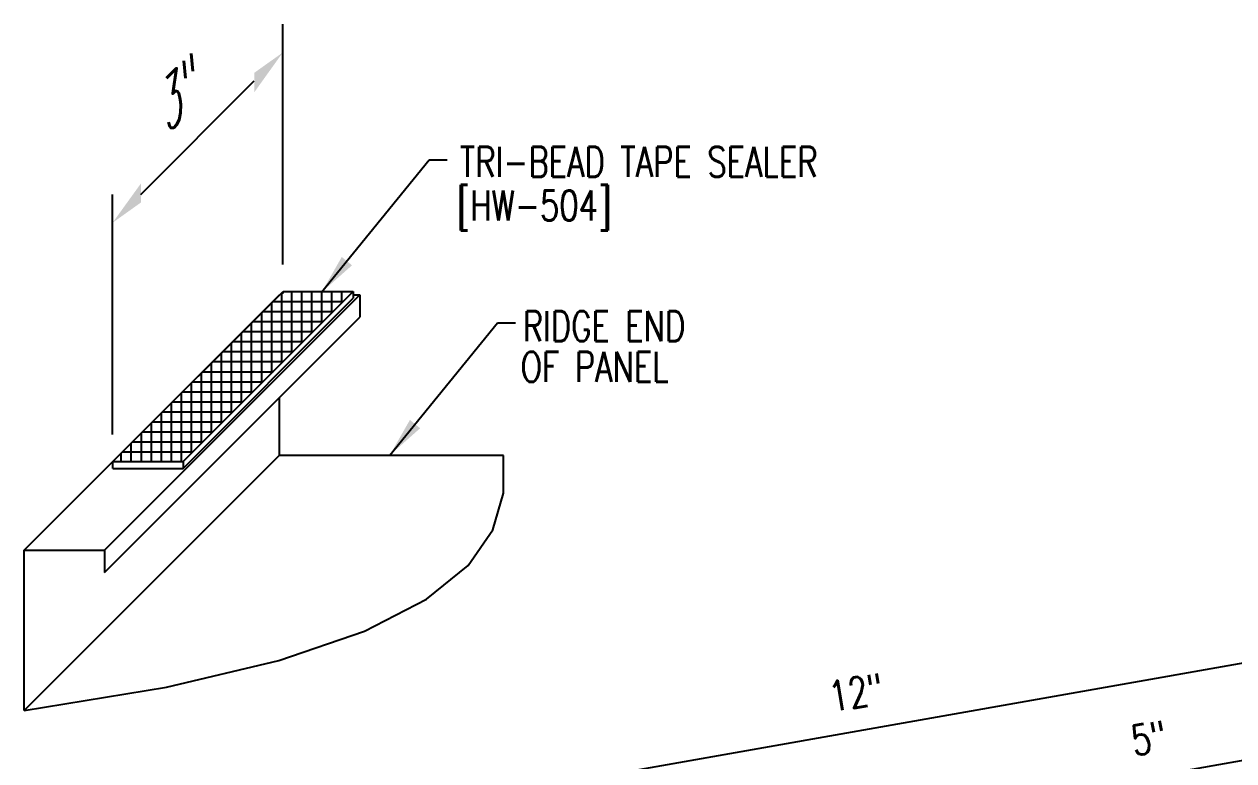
# Model space of a CAD drawing. Header units: inches. Extents: x -2 to 189, y 14 to 99.
# Drawn here: x 5.16 to 20.24, y 31.95 to 41.13 of the extents above; entities that cross this region are included whole.
import ezdxf

# ---------------------------------------------------------------- set-up
doc = ezdxf.new("R2010")
doc.units = ezdxf.units.IN
doc.header["$MEASUREMENT"] = 0
doc.linetypes.add('CENTER2', pattern=[1.125, 0.75, -0.125, 0.125, -0.125])
for name, color, linetype in [('DIM', 2, 'Continuous'), ('PANEL', 11, 'Continuous'), ('SEALANT', 253, 'CENTER2'), ('TAPE', 8, 'Continuous'), ('TEXT', 2, 'Continuous'), ('TEXT1', 7, 'Continuous')]:
    doc.layers.add(name, color=color, linetype=linetype)
doc.styles.add('ROMANS', font='ROMANS.SHX', dxfattribs={"width": 0.75, "height": 0.5})
doc.styles.add('TEXT1', font='ROMANS.shx', dxfattribs={"width": 0.75, "height": 0.375})
doc.dimstyles.new('DETAIL', dxfattribs={"dimscale": 4, "dimtxt": 0.375, "dimasz": 0.0625, "dimexe": 0.0625, "dimexo": 0.125, "dimgap": 0.0625, "dimtad": 1, "dimdec": 4, "dimzin": 3, "dimdsep": 46, "dimlunit": 4, "dimtxsty": 'TEXT1', "dimblk": 'ARCHTICK', "dimcen": 0.0625, "dimclrd": 7, "dimclre": 7, "dimclrt": 2, "dimadec": 0, "dimazin": 0, "dimtfac": 0.59375, "dimtdec": 4, "dimtmove": 0, "dimatfit": 3, "dimfxl": 0, "dimfrac": 2, "dimtolj": 1, "dimtzin": 3, "dimarcsym": 0})
doc.dimstyles.new('DETAIL$7', dxfattribs={"dimscale": 4, "dimtxt": 0.375, "dimasz": 0.125, "dimexe": 0.0625, "dimexo": 0.125, "dimgap": 0.0625, "dimtad": 1, "dimdec": 4, "dimzin": 3, "dimdsep": 46, "dimlunit": 4, "dimtxsty": 'TEXT1', "dimblk": 'ARCHTICK', "dimcen": 0.0625, "dimclrd": 7, "dimclre": 7, "dimclrt": 2, "dimadec": 0, "dimazin": 0, "dimtfac": 0.59375, "dimtdec": 4, "dimtmove": 0, "dimatfit": 3, "dimfxl": 0, "dimfrac": 2, "dimtolj": 1, "dimtzin": 3, "dimarcsym": 0})

# ---------------------------------------------------------------- blocks, each defined once
blk = doc.blocks.new('_ArchTick')
at = {"color": 0, "linetype": 'ByBlock', "const_width": 0.15}
blk.add_lwpolyline([(-0.5, -0.5), (0.5, 0.5)], dxfattribs=at)
blk = doc.blocks.new('*D19')
at = {"layer": 'DEFPOINTS', "color": 0}
for p in [(21.516, 33.376), (10.919, 24.457), (23.162, 24.046)]:
    blk.add_point(p, dxfattribs=at)
at = {"layer": 'DIM', "color": 7, "lineweight": -2}
for p, q in [((23.075, 24.538), (21.473, 33.622)), ((9.713, 31.295), (21.516, 33.376)), ((10.832, 24.949), (9.669, 31.541))]:
    blk.add_line(p, q, dxfattribs=at)
at = {"layer": 'DIM', "color": 7, "lineweight": -2, "xscale": 0.25, "yscale": 0.25, "zscale": 0.25}
for p, rotation in [((21.516, 33.376), 10), ((9.713, 31.295), 190)]:
    blk.add_blockref('_ArchTick', p, dxfattribs=dict(at, rotation=rotation))
at = {"layer": 'DIM', "color": 2, "insert": (15.532, 32.802), "char_height": 0.375, "attachment_point": 5, "rotation": 10, "style": 'TEXT1'}
blk.add_mtext('\\A1;12"', dxfattribs=at)
blk = doc.blocks.new('*D20')
at = {"layer": 'DEFPOINTS', "color": 0}
for p in [(21.724, 32.201), (17.791, 25.711), (23.162, 24.046)]:
    blk.add_point(p, dxfattribs=at)
at = {"layer": 'DIM', "color": 7, "lineweight": -2}
for p, q in [((23.075, 24.538), (21.68, 32.447)), ((16.8, 31.332), (21.724, 32.201)), ((17.704, 26.203), (16.756, 31.579))]:
    blk.add_line(p, q, dxfattribs=at)
at = {"layer": 'DIM', "color": 7, "lineweight": -2, "xscale": 0.25, "yscale": 0.25, "zscale": 0.25}
for p, rotation in [((21.724, 32.201), 10), ((16.8, 31.332), 190)]:
    blk.add_blockref('_ArchTick', p, dxfattribs=dict(at, rotation=rotation))
at = {"layer": 'DIM', "color": 2, "insert": (19.18, 32.233), "char_height": 0.375, "attachment_point": 5, "rotation": 10, "style": 'TEXT1'}
blk.add_mtext('\\A1;5"', dxfattribs=at)
blk = doc.blocks.new('A$C415C3986')
at = {"layer": 'DEFPOINTS', "color": 0, "linetype": 'ByBlock'}
blk.add_point((1.015, 0.946), dxfattribs=at)
at = {"layer": 'DIM', "color": 7, "linetype": 'ByBlock'}
for p, q in [((1.015, -1.693), (1.015, 1.3)), ((-0.753, -0.822), (0.661, 0.593)), ((-1.106, -3.814), (-1.106, -0.822))]:
    blk.add_line(p, q, dxfattribs=at)
for points in [[(0.661, 0.694), (0.661, 0.451), (1.015, 0.946)], [(-0.753, -0.686), (-0.753, -0.923), (-1.106, -1.175)]]:
    blk.add_solid(points, dxfattribs=at)

msp = doc.modelspace()

# ---------------------------------------------------------------- hatches: boundary and pattern name
at = {"layer": 'SEALANT'}
h = msp.add_hatch(dxfattribs=at)
h.set_pattern_fill('NET', color=256, style=0)
h.set_pattern_definition([(0, (1.62113, 2.04934), (0, 0.125), []), (90, (1.62113, 2.04934), (-0.125, 8e-18), [])])
h.paths.add_polyline_path([(6.26649, 35.67863), (7.14149, 35.67863), (9.26281, 37.79995), (8.38781, 37.79995)])

# ---------------------------------------------------------------- linework, layer by layer
at = {"layer": 'PANEL'}
for p, q in [((5.1608, 34.57645), (8.34278, 37.75843)), ((6.1608, 34.57645), (9.34278, 37.75843)), ((8.34278, 37.75843), (8.3463, 37.75843)), ((9.26281, 37.75843), (9.34278, 37.75843)), ((9.34278, 37.75843), (9.34278, 37.4776)), ((6.1608, 34.29562), (9.34278, 37.4776)), ((8.34278, 35.75843), (8.34278, 36.4776)), ((8.34278, 35.75843), (8.34278, 36.4776)), ((5.1608, 32.57645), (8.34278, 35.75843)), ((8.34278, 35.75843), (11.13427, 35.75843)), ((5.1608, 32.57645), (5.1608, 34.57645)), ((5.1608, 34.57645), (6.1608, 34.57645)), ((6.1608, 34.57645), (6.1608, 34.29562))]:
    msp.add_line(p, q, dxfattribs=at)
msp.add_lwpolyline([(5.1608, 32.57645), (6.93442, 32.8675), (8.33486, 33.19892), (9.40199, 33.56566), (10.17572, 33.96269), (10.69593, 34.38499), (11.0025, 34.82751), (11.13532, 35.28522), (11.13428, 35.75309)], dxfattribs=at)
at = {"layer": 'TAPE'}
for p, q in [((6.26649, 35.67863), (8.38781, 37.79995)), ((7.14149, 35.67863), (9.26281, 37.79995)), ((7.14149, 35.59223), (9.26281, 37.71355)), ((8.38781, 37.79995), (9.26281, 37.79995)), ((9.26281, 37.79995), (9.26281, 37.71355)), ((6.26649, 35.67863), (7.14149, 35.67863)), ((6.26649, 35.59223), (6.26649, 35.67863)), ((6.26649, 35.59223), (7.14149, 35.59223)), ((7.14149, 35.67863), (7.14149, 35.59223))]:
    msp.add_line(p, q, dxfattribs=at)
for p in [(8.38301, 37.78283), (6.26169, 35.66151)]:
    msp.add_point(p, dxfattribs=at)

# ---------------------------------------------------------------- block references
at = {"layer": 'TEXT'}
msp.add_blockref('A$C415C3986', (7.368, 39.82945), dxfattribs=at)

# ---------------------------------------------------------------- texts
at = {"layer": 'TEXT', "style": 'TEXT1', "width": 0.75}
for s, p in [('TRI-BEAD TAPE SEALER', (10.59091, 39.22654)), ('[HW-504]', (10.55455, 38.68306)), ('RIDGE END ', (11.37624, 37.17854)), ('OF PANEL', (11.35059, 36.67252))]:
    msp.add_text(s, height=0.375, dxfattribs=at).set_placement(p)
at = {"layer": 'TEXT1', "color": 2, "style": 'ROMANS', "oblique": 40, "width": 0.75}
msp.add_text('3"', height=0.5, rotation=45, dxfattribs=at).set_placement((6.93512, 39.74852))

# ---------------------------------------------------------------- dimensions: what is measured, and where the dimension line sits
at = {"layer": 'DIM'}
dim = msp.add_linear_dim(base=(21.51647, 33.37628), p1=(10.91851, 24.45678), p2=(23.16165, 24.04603), angle=10, text='12"', dimstyle='DETAIL', override={"dimlunit": 4}, dxfattribs=at)
dim.commit()
dim.dimension.update_dxf_attribs({"geometry": '*D19', "text_midpoint": (15.53244, 32.80165)})
dim = msp.add_linear_dim(base=(21.72377, 32.20064), p1=(17.79097, 25.71078), p2=(23.16165, 24.04603), angle=10, dimstyle='DETAIL', dxfattribs=at)
dim.commit()
dim.dimension.update_dxf_attribs({"geometry": '*D20', "text_midpoint": (19.17958, 32.23254)})

# ---------------------------------------------------------------- leaders
at = {"layer": 'TEXT'}
for points in [[(8.86768, 37.78893), (10.21005, 39.43719), (10.43381, 39.43719)], [(9.71692, 35.75843), (11.05928, 37.40669), (11.28305, 37.40669)]]:
    msp.add_leader(points, dimstyle='DETAIL$7', override={"dimgap": 0.0625, "dimtad": 0}, dxfattribs=at)

doc.saveas('drawing.dxf')
